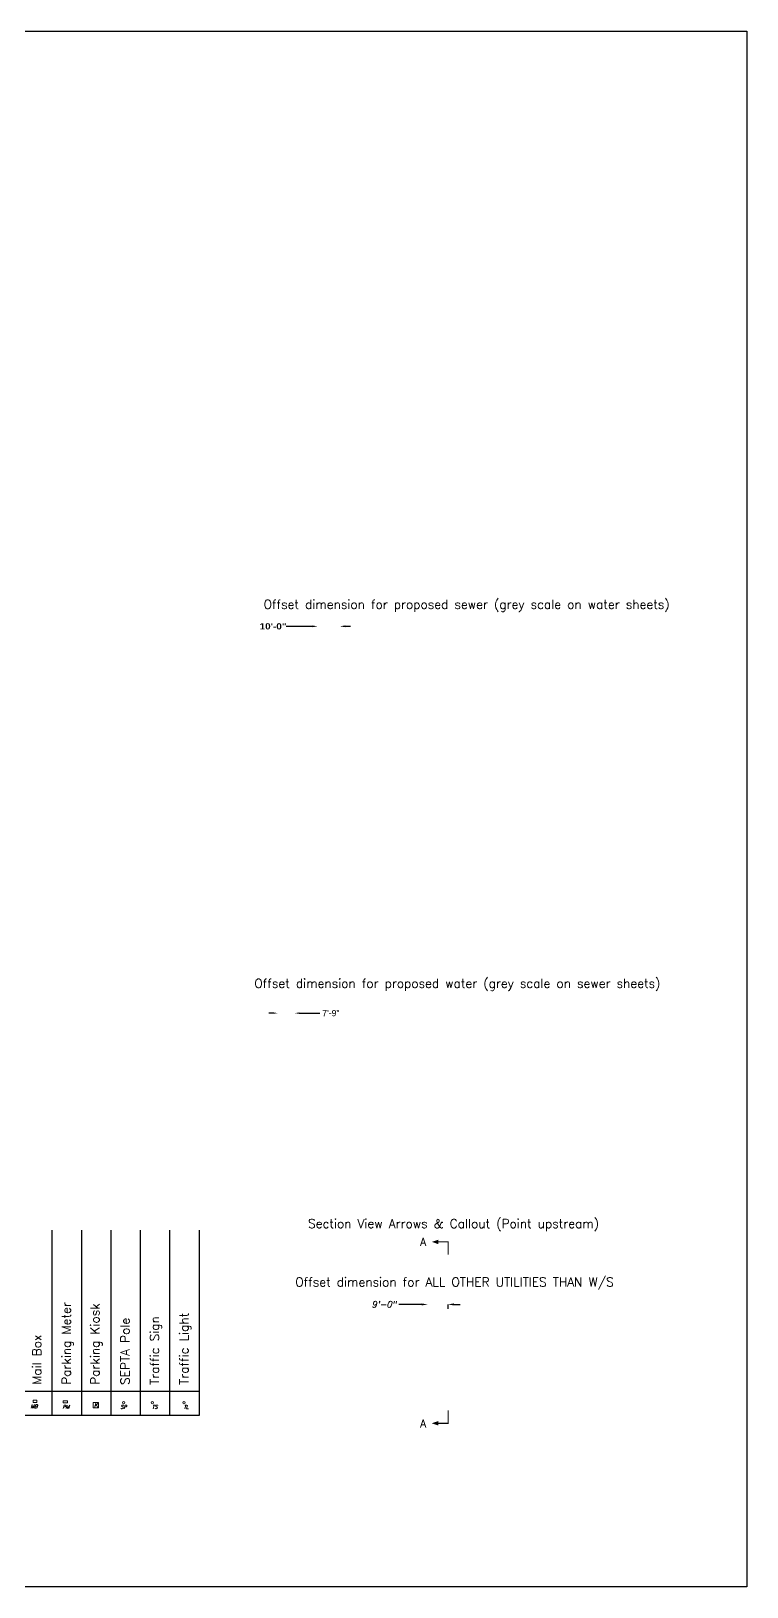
# Model space of a CAD drawing. Header units: feet. Extents: x 2209 to 2699904, y 6315 to 264949.
# Drawn here: x 2687 to 3009, y 7020 to 7720 of the extents above; entities that cross this region are included whole.
import ezdxf
from ezdxf.enums import TextEntityAlignment as Align

# ---------------------------------------------------------------- set-up
doc = ezdxf.new("R2010")
doc.units = ezdxf.units.FT
doc.header["$MEASUREMENT"] = 0
doc.layers.add('C-ANNO', color=7, linetype='Continuous')
doc.layers.add('C-ANNO-MATC-PATT', color=7, linetype='Continuous')
for name, color, linetype, lineweight in [('C-SECT-TEXT', 2, 'Continuous', 50), ('C-SEPT-POLE-TEXT-E', 9, 'Continuous', 25), ('C-SSWR-PIPE', 52, 'Continuous', 70), ('C-SSWR-TEXT', 3, 'Continuous', 40), ('C-WATR-TEXT', 7, 'Continuous', 40), ('V-EX-TOPO', 6, 'Continuous', 20), ('V-UTIL-DIMS', 7, 'Continuous', 25)]:
    doc.layers.add(name, color=color, linetype=linetype, lineweight=lineweight)
doc.styles.add('Arial Bold', font='arial.ttf', dxfattribs={"height": 0.14})
doc.styles.add('EX-140', font='simplex.shx', dxfattribs={"oblique": 15, "height": 0.14})
doc.styles.add('EXISTING', font='simplex.shx', dxfattribs={"oblique": 15, "height": 2.8})
doc.styles.add('L175', font='romans.shx', dxfattribs={"height": 3.5})
doc.styles.add('PWD-Prop', font='ariblk.ttf', dxfattribs={"height": 0.14})
doc.styles.get("Standard").update_dxf_attribs({"font": 'simplex.shx'})
doc.dimstyles.new('Copy of PWD-20-Anno', dxfattribs={"dimscale": 20, "dimtxt": 0.14, "dimasz": 0.1, "dimexe": 0.03, "dimexo": 0.1, "dimgap": 0.0625, "dimtad": 0, "dimdec": 0, "dimlfac": 12, "dimzin": 1, "dimdsep": 46, "dimlunit": 4, "dimtxsty": 'Arial Bold', "dimcen": 23, "dimclrd": 256, "dimclre": 256, "dimclrt": 256, "dimadec": 1, "dimazin": 0, "dimtfac": 1, "dimtdec": 0, "dimtofl": 0, "dimtmove": 2, "dimatfit": 1, "dimfxl": 1, "dimtolj": 1, "dimtzin": 1, "dimarcsym": 0})
doc.dimstyles.new('EX-DIMS-UTL', dxfattribs={"dimtxt": 0.14, "dimasz": 0.14, "dimexe": 0.1, "dimexo": 0.1, "dimgap": 0.05, "dimtad": 0, "dimdec": 0, "dimlfac": 12, "dimzin": 1, "dimdsep": 46, "dimlunit": 4, "dimtxsty": 'EX-140', "dimcen": 0.1, "dimclrd": 256, "dimclre": 256, "dimclrt": 256, "dimadec": 0, "dimazin": 0, "dimtfac": 1, "dimtdec": 0, "dimtofl": 0, "dimtmove": 0, "dimatfit": 0, "dimfxl": 1, "dimfxlon": 1, "dimtolj": 1, "dimtzin": 0, "dimlwd": -1, "dimlwe": -1, "dimarcsym": 0})
doc.dimstyles.new('PWD-Proposed', dxfattribs={"dimscale": 0, "dimtxt": 0.14, "dimasz": 0.12, "dimexe": 0.05, "dimexo": 0.05, "dimgap": 0, "dimtad": 0, "dimdec": 0, "dimlfac": 12, "dimzin": 1, "dimdsep": 46, "dimlunit": 3, "dimtxsty": 'PWD-Prop', "dimcen": 0, "dimclrt": 256, "dimadec": 1, "dimazin": 0, "dimtfac": 0.14, "dimtdec": 0, "dimtofl": 0, "dimtmove": 0, "dimatfit": 1, "dimfxl": 1, "dimtolj": 1, "dimtzin": 1, "dimarcsym": 0})

# ---------------------------------------------------------------- blocks, each defined once
blk = doc.blocks.new('*D147')
at = {"layer": 'C-SSWR-TEXT', "color": 0, "lineweight": -2, "transparency": 16777216}
for p, q in [((2813.42, 7452.18), (2801.65, 7452.18)), ((2828.22, 7452.19), (2830.62, 7452.19))]:
    blk.add_line(p, q, dxfattribs=at)
at = {"layer": 'C-SSWR-TEXT', "color": 0, "transparency": 16777216}
for points in [[(2813.42, 7452.58), (2813.42, 7451.78), (2815.82, 7452.18)], [(2828.22, 7452.59), (2828.22, 7451.79), (2825.82, 7452.19)]]:
    blk.add_solid(points, dxfattribs=at)
at = {"layer": 'Defpoints', "color": 0, "transparency": 16777216}
for p in [(2825.82, 7452.19), (2815.82, 7442.39), (2825.83, 7442.39)]:
    blk.add_point(p, dxfattribs=at)
at = {"layer": 'C-SSWR-TEXT', "transparency": 16777216, "insert": (2795.77, 7452.17), "char_height": 2.8, "attachment_point": 5, "rotation": 0.0268, "style": 'PWD-Prop'}
blk.add_mtext('\\A1;10\'-0"', dxfattribs=at)
blk = doc.blocks.new('*D148')
at = {"layer": 'C-WATR-TEXT', "lineweight": -2, "transparency": 16777216}
for p, q in [((2795.83, 7278.15), (2793.83, 7278.15)), ((2807.58, 7278.15), (2816.82, 7278.15))]:
    blk.add_line(p, q, dxfattribs=at)
at = {"layer": 'C-WATR-TEXT', "transparency": 16777216}
for points in [[(2795.83, 7278.49), (2795.83, 7277.82), (2797.83, 7278.15)], [(2807.58, 7278.49), (2807.58, 7277.82), (2805.58, 7278.15)]]:
    blk.add_solid(points, dxfattribs=at)
at = {"layer": 'Defpoints', "color": 0, "transparency": 16777216}
for p in [(2797.83, 7283.9), (2805.58, 7283.9), (2797.83, 7278.15)]:
    blk.add_point(p, dxfattribs=at)
at = {"layer": 'C-WATR-TEXT', "transparency": 16777216, "insert": (2821.78, 7278.15), "char_height": 2.8, "attachment_point": 5, "style": 'Arial Bold'}
blk.add_mtext('\\A1;7\'-9"', dxfattribs=at)
blk = doc.blocks.new('*D149')
at = {"layer": 'Defpoints', "color": 0, "transparency": 16777216}
for p in [(2865.38, 7147.12), (2865.38, 7147.09), (2874.38, 7147.12)]:
    blk.add_point(p, dxfattribs=at)
at = {"layer": 'V-UTIL-DIMS', "transparency": 16777216}
for p, q in [((2862.58, 7147.09), (2852.41, 7147.09)), ((2874.38, 7147.09), (2874.38, 7145.09)), ((2877.18, 7147.09), (2879.98, 7147.09))]:
    blk.add_line(p, q, dxfattribs=at)
for points in [[(2862.58, 7147.55), (2862.58, 7146.62), (2865.38, 7147.09)], [(2877.18, 7147.55), (2877.18, 7146.62), (2874.38, 7147.09)]]:
    blk.add_solid(points, dxfattribs=at)
at = {"layer": 'V-UTIL-DIMS', "transparency": 16777216, "insert": (2845.57, 7147.09), "char_height": 2.8, "attachment_point": 5, "style": 'EX-140'}
blk.add_mtext('\\A1;9\'-0"', dxfattribs=at)
blk = doc.blocks.new('*U165')
at = {"layer": 'V-EX-TOPO', "linetype": 'Continuous'}
blk.add_lwpolyline([(-0.025, 0.025), (-0.025, -0.025), (0.058, -0.025), (0.058, 0.025)], close=True, dxfattribs=at)
at = {"layer": 'V-EX-TOPO', "style": 'EXISTING', "oblique": 15}
blk.add_text('MB', height=0.08, dxfattribs=at).set_placement((-0.082, -0.112), align=Align.MIDDLE_LEFT)
blk = doc.blocks.new('*U164')
at = {"layer": 'V-EX-TOPO', "linetype": 'Continuous'}
blk.add_lwpolyline([(-0.049, 0.025), (-0.049, -0.025), (0.042, -0.025), (0.042, 0.025)], close=True, dxfattribs=at)
at = {"layer": 'V-EX-TOPO', "style": 'EXISTING', "oblique": 15}
blk.add_text('PM', height=0.08, dxfattribs=at).set_placement((-0.068, -0.112), align=Align.MIDDLE_LEFT)
blk = doc.blocks.new('*U158')
at = {"linetype": 'Continuous'}
blk.add_circle((0, 0), 0.025, dxfattribs=at)
at = {"layer": 'C-SEPT-POLE-TEXT-E', "linetype": 'Continuous', "style": 'EXISTING', "oblique": 15}
blk.add_text('SP', height=0.08, dxfattribs=at).set_placement((-0.071, -0.095), align=Align.MIDDLE_LEFT)
blk = doc.blocks.new('Traffic Signs')
at = {"layer": 'V-EX-TOPO', "linetype": 'Continuous'}
blk.add_circle((0, 0), 0.025, dxfattribs=at)
at = {"layer": 'V-EX-TOPO', "linetype": 'Continuous', "style": 'EXISTING', "oblique": 15}
blk.add_text('TS', height=0.08, dxfattribs=at).set_placement((-0.008, -0.095), align=Align.MIDDLE_LEFT)
blk = doc.blocks.new('Traffic Light')
at = {"layer": 'V-EX-TOPO', "linetype": 'Continuous'}
blk.add_circle((0, 0), 0.025, dxfattribs=at)
at = {"layer": 'V-EX-TOPO', "linetype": 'Continuous', "style": 'EXISTING', "oblique": 15}
blk.add_text('TL', height=0.08, dxfattribs=at).set_placement((-0.008, -0.095), align=Align.MIDDLE_LEFT)
blk = doc.blocks.new('Parking Kiosk')
at = {"layer": 'V-EX-TOPO', "linetype": 'Continuous'}
blk.add_lwpolyline([(-0.049, 0.037), (-0.049, -0.056), (0.048, -0.056), (0.048, 0.037)], close=True, dxfattribs=at)
at = {"layer": 'V-EX-TOPO', "style": 'EXISTING', "oblique": 15}
blk.add_text('K', height=0.08, dxfattribs=at).set_placement((-0.032, -0.007), align=Align.MIDDLE_LEFT)

msp = doc.modelspace()

# ---------------------------------------------------------------- linework, layer by layer
at = {"layer": 'C-ANNO-MATC-PATT', "flags": 128}
msp.add_lwpolyline([(2209, 7720), (3009, 7720), (3009, 7020), (2209, 7020)], close=True, dxfattribs=at)
for points in [[(2696.42, 7097.303), (2696.42, 7180.533)], [(2696.42, 7097.303), (2696.42, 7180.533)], [(2709.659, 7097.303), (2709.659, 7180.533)], [(2722.898, 7097.303), (2722.898, 7180.533)], [(2736.137, 7097.303), (2736.137, 7180.533)], [(2736.137, 7097.303), (2736.137, 7180.533)], [(2736.137, 7097.303), (2736.137, 7180.533)], [(2736.137, 7097.303), (2736.137, 7180.533)], [(2749.377, 7097.303), (2749.377, 7180.533)], [(2749.377, 7097.303), (2749.377, 7180.533)], [(2762.616, 7097.303), (2762.616, 7180.533)], [(2337.097, 7108.092), (2762.616, 7108.092)], [(2337.097, 7097.303), (2762.616, 7097.303)]]:
    msp.add_lwpolyline(points, dxfattribs=at)
at = {"layer": 'C-SECT-TEXT', "const_width": 0.5}
for points in [[(2870.144, 7175.221), (2874.561, 7175.221), (2874.561, 7169.416)], [(2870.144, 7093.611), (2874.561, 7093.611), (2874.561, 7099.416)]]:
    msp.add_lwpolyline(points, dxfattribs=at)
at = {"layer": 'C-SECT-TEXT'}
for points in [[(2867.199, 7175.22), (2870.144, 7174.221), (2870.143, 7176.221)], [(2867.199, 7093.612), (2870.144, 7094.611), (2870.143, 7092.611)]]:
    msp.add_solid(points, dxfattribs=at)

# ---------------------------------------------------------------- block references
at = {"layer": 'C-SSWR-PIPE', "linetype": 'Continuous', "xscale": 25.04689561773424, "yscale": 25.04689561773424, "zscale": 25.04689561773424}
msp.add_blockref('Parking Kiosk', (2715.965, 7102.01), dxfattribs=at)
at = {"layer": 'V-EX-TOPO', "xscale": 20, "yscale": 20, "zscale": 20}
for name, p in [('*U165', (2688.313, 7103.481)), ('*U164', (2702.357, 7103.255)), ('*U158', (2728.503, 7102.884))]:
    msp.add_blockref(name, p, dxfattribs=at)
at = {"layer": 'V-EX-TOPO', "linetype": 'Continuous', "xscale": 20, "yscale": 20, "zscale": 20}
for name, p in [('Traffic Signs', (2741.474, 7102.884)), ('Traffic Light', (2755.674, 7102.884))]:
    msp.add_blockref(name, p, dxfattribs=at)

# ---------------------------------------------------------------- texts
at = {"layer": 'C-ANNO'}
for s, p in [('Offset dimension for proposed sewer (grey scale on water sheets)', (2791.487, 7460.086)), ('Offset dimension for proposed water (grey scale on sewer sheets)', (2787.358, 7289.548)), ('Section View Arrows & Callout (Point upstream)', (2811.513, 7181.457)), ('Offset dimension for ALL OTHER UTILITIES THAN W/S', (2805.759, 7155.188))]:
    msp.add_text(s, height=4, dxfattribs=at).set_placement(p)
for s, p in [('Parking Meter', (2704.694, 7110.907)), ('Parking Kiosk', (2717.617, 7110.907)), ('SEPTA Pole', (2731.172, 7110.907)), ('Traffic Sign', (2744.411, 7110.907)), ('Traffic Light', (2757.651, 7110.907)), ('Mail Box', (2691.455, 7110.907))]:
    msp.add_text(s, height=4, rotation=90, dxfattribs=at).set_placement(p)
at = {"layer": 'C-SECT-TEXT', "style": 'L175'}
for rotation, p in [(359.999857, (2863.349, 7175.25)), (0.000143, (2863.349, 7093.582))]:
    msp.add_text('A', height=3.6, rotation=rotation, dxfattribs=at).set_placement(p, align=Align.MIDDLE)

# ---------------------------------------------------------------- dimensions: what is measured, and where the dimension line sits
at = {"layer": 'C-SSWR-TEXT'}
dim = msp.add_linear_dim(base=(2825.822, 7452.187), p1=(2815.822, 7442.386), p2=(2825.826, 7442.391), angle=0.026805, dimstyle='PWD-Proposed', override={"dimse1": 1, "dimse2": 1}, dxfattribs=at)
dim.commit()
dim.dimension.update_dxf_attribs({"geometry": '*D147', "text_midpoint": (2795.769, 7452.172), "dimtype": 161})
at = {"layer": 'C-WATR-TEXT'}
dim = msp.add_linear_dim(base=(2797.833, 7278.153), p1=(2805.583, 7283.899), p2=(2797.833, 7283.899), angle=180, dimstyle='Copy of PWD-20-Anno', override={"dimse1": 1, "dimse2": 1}, dxfattribs=at)
dim.commit()
dim.dimension.update_dxf_attribs({"geometry": '*D148', "text_midpoint": (2821.778, 7278.153), "dimtype": 161})
at = {"layer": 'V-UTIL-DIMS'}
dim = msp.add_linear_dim(base=(2865.383, 7147.088), p1=(2874.383, 7147.12), p2=(2865.383, 7147.12), angle=180, dimstyle='EX-DIMS-UTL', override={"dimse2": 1}, dxfattribs=at)
dim.commit()
dim.dimension.update_dxf_attribs({"geometry": '*D149', "text_midpoint": (2845.573, 7147.088), "dimtype": 161})

doc.saveas('drawing.dxf')
